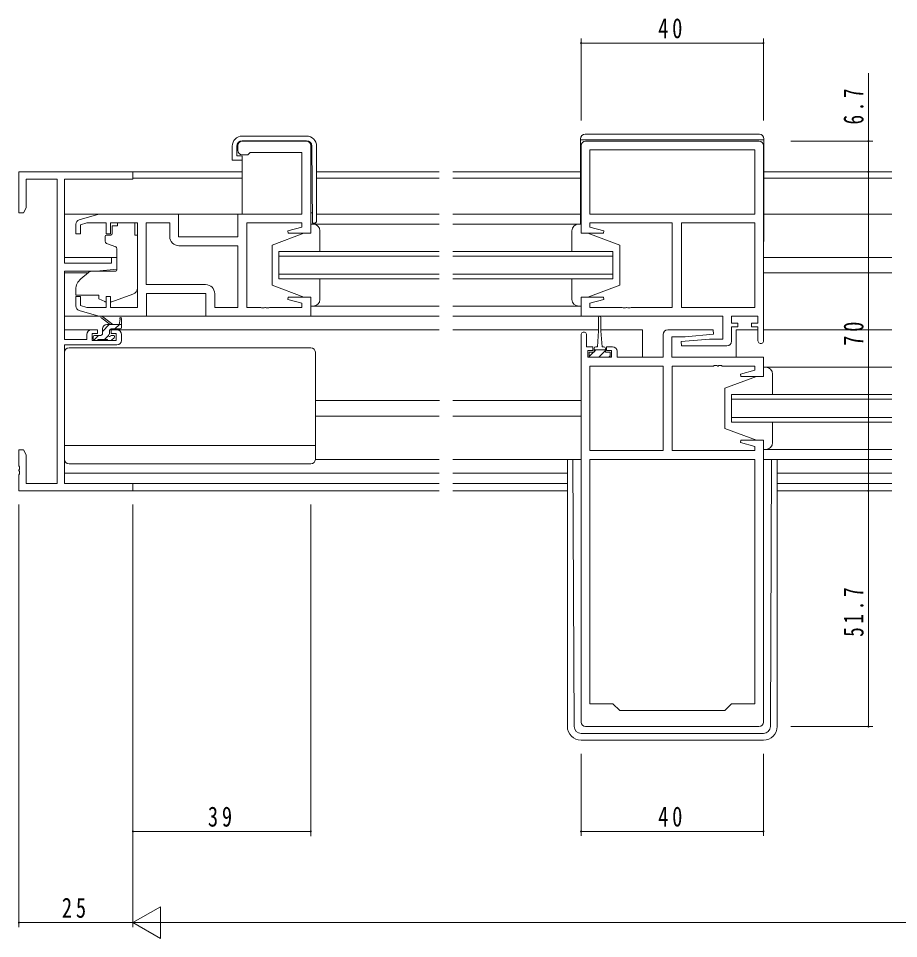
# Model space of a CAD drawing. Units: millimetres, scale not verified. Extents: x -567 to 567, y -403 to 403.
# Drawn here: x -172.8 to 20.1, y -62 to 139.8 of the extents above; entities that cross this region are included whole.
import ezdxf

# ---------------------------------------------------------------- set-up
doc = ezdxf.new("R2010")
doc.units = ezdxf.units.MM
doc.header["$LTSCALE"] = 2
for name, color, linetype, lineweight in [('0-3_YKK_11', 7, 'Continuous', 18), ('0-4_YKK_12', 2, 'Continuous', 18), ('0-5_YKK_13', 4, 'Continuous', 18), ('0-6_YKK_D', 6, 'Continuous', 18)]:
    doc.layers.add(name, color=color, linetype=linetype, lineweight=lineweight)
doc.styles.add('ＭＳ ゴシック', font='')
doc.styles.get('ＭＳ ゴシック').set_extended_font_data('MS Gothic')

msp = doc.modelspace()

# ---------------------------------------------------------------- linework, layer by layer
at = {"layer": '0-3_YKK_11'}
for p, q in [((-124.726, 111.915), (-124.726, 110.915)), ((-109.726, 112.915), (-123.726, 112.915)), ((-108.726, 92.715), (-108.726, 111.915)), ((-49.476, 111.915), (-49.476, 92.715)), ((-10.476, 112.915), (-48.476, 112.915)), ((-9.476, 69.115), (-9.476, 111.915)), ((-122.026, 110.415), (-110.656, 110.415)), ((-110.656, 110.415), (-110.656, 96.915)), ((-11.406, 110.985), (-47.546, 110.985)), ((-11.406, 110.985), (-47.546, 110.985)), ((-47.546, 110.985), (-47.546, 96.915)), ((-11.406, 96.915), (-11.406, 110.985)), ((-147.726, 106.215), (-172.726, 106.215)), ((-172.726, 106.215), (-172.726, 97.215)), ((-147.726, 104.585), (-147.726, 106.215)), ((-171.096, 98.306), (-171.096, 104.585)), ((-171.096, 104.585), (-164.356, 104.585)), ((-164.356, 104.585), (-164.356, 37.845)), ((-162.726, 104.585), (-147.726, 104.585)), ((-162.726, 86.115), (-162.726, 104.585)), ((-155.226, 96.915), (-159.513, 95.629)), ((-137.726, 96.915), (-155.226, 96.915)), ((-137.726, 91.915), (-137.726, 96.915)), ((-124.726, 96.915), (-124.726, 91.915)), ((-110.656, 96.915), (-124.726, 96.915)), ((-47.546, 96.915), (-11.406, 96.915)), ((-153.626, 94.985), (-153.626, 92.615)), ((-152.626, 92.615), (-152.626, 94.985)), ((-152.626, 94.985), (-146.726, 94.985)), ((-146.726, 94.985), (-146.726, 76.445)), ((-139.656, 94.985), (-144.796, 94.985)), ((-144.796, 94.985), (-144.796, 81.445)), ((-144.796, 94.985), (-144.796, 81.445)), ((-139.656, 91.985), (-139.656, 94.985)), ((-122.726, 94.985), (-110.656, 94.985)), ((-122.726, 76.445), (-122.726, 94.985)), ((-110.656, 94.985), (-110.656, 94.068)), ((-47.546, 94.068), (-47.546, 94.985)), ((-47.546, 94.985), (-29.476, 94.985)), ((-29.476, 94.985), (-29.476, 76.445)), ((-11.406, 94.985), (-27.476, 94.985)), ((-27.476, 94.985), (-27.476, 76.445)), ((-27.476, 94.985), (-27.476, 76.445)), ((-11.406, 76.445), (-11.406, 94.985)), ((-160.226, 94.671), (-160.226, 92.615)), ((-159.226, 92.615), (-159.226, 94.567)), ((-110.656, 94.068), (-113.755, 93.237)), ((-44.447, 93.237), (-47.546, 94.068)), ((-44.515, 92.715), (-44.447, 93.237)), ((-160.226, 92.615), (-159.226, 92.615)), ((-153.626, 92.615), (-152.626, 92.615)), ((-124.726, 91.915), (-137.726, 91.915)), ((-49.476, 92.715), (-44.515, 92.715)), ((-124.726, 89.985), (-137.656, 89.985)), ((-124.726, 76.445), (-124.726, 89.985)), ((-151.226, 84.809), (-151.226, 87.415)), ((-152.426, 86.115), (-162.726, 86.115)), ((-155.726, 84.415), (-151.226, 84.809)), ((-162.726, 84.415), (-155.726, 84.415)), ((-162.726, 69.415), (-162.726, 84.415)), ((-144.796, 81.445), (-131.796, 81.445)), ((-160.226, 78.815), (-160.226, 76.759)), ((-159.226, 78.815), (-160.226, 78.815)), ((-159.226, 76.864), (-159.226, 78.815)), ((-153.626, 78.815), (-153.626, 76.445)), ((-152.626, 78.815), (-153.626, 78.815)), ((-152.626, 76.445), (-152.626, 78.815)), ((-144.726, 74.515), (-144.726, 79.515)), ((-144.726, 79.515), (-131.726, 79.515)), ((-131.726, 79.515), (-131.726, 74.515)), ((-113.686, 78.715), (-113.755, 78.193)), ((-108.726, 78.715), (-113.686, 78.715)), ((-108.726, 74.515), (-108.726, 78.715)), ((-49.476, 78.715), (-49.476, 74.515)), ((-44.515, 78.715), (-49.476, 78.715)), ((-44.447, 78.193), (-44.515, 78.715)), ((-157.831, 76.445), (-159.226, 76.864)), ((-113.755, 78.193), (-110.656, 77.362)), ((-110.656, 77.362), (-110.656, 76.445)), ((-47.546, 77.362), (-44.447, 78.193)), ((-47.546, 76.445), (-47.546, 77.362)), ((-159.513, 75.801), (-155.226, 74.515)), ((-153.626, 76.445), (-157.831, 76.445)), ((-146.726, 76.445), (-152.626, 76.445)), ((-110.656, 76.445), (-117.768, 76.445)), ((-39.701, 76.325), (-40.251, 76.325)), ((-27.476, 76.445), (-11.406, 76.445)), ((-155.226, 74.515), (-144.726, 74.515)), ((-131.726, 74.515), (-108.726, 74.515)), ((-49.476, 74.515), (-18.406, 74.515)), ((-18.406, 74.515), (-18.406, 69.515)), ((-16.476, 74.515), (-10.676, 74.515)), ((-15.076, 72.215), (-15.076, 73.015)), ((-12.076, 73.015), (-12.076, 72.215)), ((-20.498, 71.515), (-30.476, 71.515)), ((-20.456, 70.559), (-20.498, 71.515)), ((-16.476, 69.015), (-16.476, 72.215)), ((-16.476, 72.215), (-15.076, 72.215)), ((-12.076, 72.215), (-10.676, 72.215)), ((-10.676, 72.215), (-10.676, 69.115)), ((-151.426, 69.215), (-156.626, 69.215)), ((-150.226, 69.215), (-150.226, 70.515)), ((-49.476, 70.415), (-49.476, -14.485)), ((-48.276, 67.815), (-48.276, 70.415)), ((-31.476, 70.515), (-31.476, 65.515)), ((-29.546, 65.515), (-29.546, 70.015)), ((-29.546, 70.015), (-26.669, 70.015)), ((-21.283, 69.515), (-27.496, 68.972)), ((-27.496, 68.972), (-27.454, 68.015)), ((-26.669, 70.015), (-20.456, 70.559)), ((-18.406, 69.515), (-21.283, 69.515)), ((-162.726, 68.215), (-151.226, 68.215)), ((-162.726, 37.845), (-162.726, 68.215)), ((-46.876, 67.815), (-48.276, 67.815)), ((-47.976, 65.515), (-47.976, 67.015)), ((-47.976, 67.015), (-46.876, 67.015)), ((-46.876, 67.015), (-46.876, 67.815)), ((-41.576, 65.515), (-41.576, 66.815)), ((-27.454, 68.015), (-17.476, 68.015)), ((-42.776, 65.515), (-47.976, 65.515)), ((-31.476, 65.515), (-41.576, 65.515)), ((-9.476, 65.515), (-29.546, 65.515)), ((-9.476, 61.315), (-9.476, 65.515)), ((-31.476, 63.585), (-47.546, 63.585)), ((-47.546, 63.585), (-47.546, 45.045)), ((-31.476, 45.045), (-31.476, 63.585)), ((-31.476, 45.045), (-31.476, 63.585)), ((-29.476, 63.585), (-20.434, 63.585)), ((-29.476, 45.045), (-29.476, 63.585)), ((-18.518, 63.585), (-11.406, 63.585)), ((-11.406, 62.668), (-14.505, 61.837)), ((-11.406, 63.585), (-11.406, 62.668)), ((-14.505, 61.837), (-14.436, 61.315)), ((-14.436, 61.315), (-9.476, 61.315)), ((-14.436, 47.315), (-14.505, 46.793)), ((-14.505, 46.793), (-11.406, 45.962)), ((-9.476, 47.315), (-14.436, 47.315)), ((-9.476, -14.485), (-9.476, 47.315)), ((-172.726, 45.215), (-172.726, 41.673)), ((-171.726, 45.215), (-172.726, 45.215)), ((-171.096, 44.124), (-171.726, 45.215)), ((-47.546, 45.045), (-31.476, 45.045)), ((-11.406, 45.045), (-29.476, 45.045)), ((-11.406, 45.962), (-11.406, 45.045)), ((-171.096, 37.845), (-171.096, 44.124)), ((-11.406, 43.115), (-47.546, 43.115)), ((-47.546, 43.115), (-47.546, -10.485)), ((-11.406, -10.485), (-11.406, 43.115)), ((-11.406, -10.485), (-11.406, 43.115)), ((-172.726, 39.757), (-172.726, 36.215)), ((-164.356, 37.845), (-171.096, 37.845)), ((-147.726, 37.845), (-162.726, 37.845)), ((-147.726, 36.215), (-147.726, 37.845)), ((-172.726, 36.215), (-147.726, 36.215)), ((-17.976, -11.985), (-16.476, -10.485)), ((-16.476, -10.485), (-11.406, -10.485)), ((-48.476, -15.485), (-10.476, -15.485))]:
    msp.add_line(p, q, dxfattribs=at)
for points in [[(-123.726, 109.915), (-122.526, 109.915), (-122.226, 110.215), (-122.026, 110.415)], [(-172.726, 97.215), (-171.726, 97.215), (-171.096, 98.306)], [(-159.226, 94.567), (-157.831, 94.985), (-153.626, 94.985)], [(-113.755, 93.237), (-113.686, 92.715), (-108.726, 92.715)], [(-151.226, 87.415), (-152.426, 87.415), (-152.426, 86.115)], [(-129.796, 79.445), (-129.796, 76.445), (-124.726, 76.445)], [(-117.768, 76.445), (-117.951, 76.325), (-118.501, 76.325), (-118.684, 76.445), (-118.768, 76.445), (-118.951, 76.325), (-119.501, 76.325), (-119.684, 76.445), (-122.726, 76.445)], [(-40.251, 76.325), (-40.434, 76.445), (-47.546, 76.445)], [(-29.476, 76.445), (-38.518, 76.445), (-38.701, 76.325), (-39.251, 76.325), (-39.434, 76.445), (-39.518, 76.445), (-39.701, 76.325)], [(-15.076, 73.015), (-16.476, 73.015), (-16.476, 74.515)], [(-10.676, 74.515), (-10.676, 73.015), (-12.076, 73.015)], [(-156.626, 69.215), (-156.626, 70.715), (-155.526, 70.715), (-155.526, 71.515), (-156.826, 71.515)], [(-151.226, 71.515), (-152.526, 71.515), (-152.526, 70.715), (-151.426, 70.715), (-151.426, 69.215)], [(-157.826, 70.515), (-157.826, 69.415), (-162.726, 69.415)], [(-42.576, 67.815), (-43.876, 67.815), (-43.876, 67.015), (-42.776, 67.015), (-42.776, 65.515)], [(-20.434, 63.585), (-20.251, 63.705), (-19.701, 63.705), (-19.518, 63.585), (-19.434, 63.585), (-19.251, 63.705), (-18.701, 63.705), (-18.518, 63.585)], [(-172.726, 41.673), (-172.606, 41.49), (-172.606, 40.94), (-172.726, 40.757), (-172.726, 40.673), (-172.606, 40.49), (-172.606, 39.94), (-172.726, 39.757)], [(-47.546, -10.485), (-42.476, -10.485), (-40.976, -11.985), (-17.976, -11.985)]]:
    msp.add_lwpolyline(points, dxfattribs=at)
for centre, radius, start, end in [((-123.726, 111.915), 1, 90.00001, 179.99999), ((-109.726, 111.915), 1, 0.00001, 89.99999), ((-48.476, 111.915), 1, 90.00001, 179.99999), ((-10.476, 111.915), 1, 0.00001, 89.99999), ((-123.726, 110.915), 1, 180.00001, 269.99999), ((-159.226, 94.671), 1, 106.69926, 180.00004), ((-137.656, 91.985), 2, 180.00001, 269.99999), ((-131.796, 79.445), 2, 0.00001, 89.99999), ((-159.226, 76.759), 1, 179.99996, 253.30074), ((-156.826, 70.515), 1, 90.00001, 179.99999), ((-151.226, 70.515), 1, 0.00001, 89.99999), ((-48.876, 70.415), 0.6, 359.99999, 180.00001), ((-30.476, 70.515), 1, 90.00001, 179.99999), ((-151.226, 69.215), 1, 270.00001, 359.99999), ((-17.476, 69.015), 1, 270.00001, 359.99999), ((-10.076, 69.115), 0.6, 179.99999, 0.00001), ((-42.576, 66.815), 1, 0.00001, 89.99999), ((-48.476, -14.485), 1, 180.00001, 269.99999), ((-10.476, -14.485), 1, 270.00001, 359.99999)]:
    msp.add_arc(centre, radius, start, end, dxfattribs=at)
at = {"layer": '0-4_YKK_12'}
for p, q in [((-148.026, 106.215), (-123.752, 106.215)), ((-107.452, 106.215), (-80.601, 106.215)), ((-77.601, 106.215), (-49.576, 106.215)), ((-9.376, 106.215), (18.649, 106.215)), ((-123.752, 104.815), (-147.726, 104.815)), ((-80.601, 104.815), (-107.452, 104.815)), ((-49.576, 104.815), (-77.601, 104.815)), ((18.649, 104.815), (-9.376, 104.815)), ((-162.726, 96.915), (-124.226, 96.915)), ((-107.452, 96.915), (-80.601, 96.915)), ((-77.601, 96.915), (-49.576, 96.915)), ((-9.376, 96.915), (18.649, 96.915)), ((-162.726, 87.415), (-151.226, 87.415)), ((-115.726, 88.715), (-115.726, 82.715)), ((-80.601, 88.715), (-115.726, 88.715)), ((-115.726, 87.715), (-80.601, 87.715)), ((-42.476, 88.715), (-77.601, 88.715)), ((-77.601, 87.715), (-42.476, 87.715)), ((-42.476, 82.715), (-42.476, 88.715)), ((-9.476, 87.415), (18.649, 87.415)), ((-162.726, 84.015), (-157.603, 84.015)), ((-80.601, 83.715), (-115.726, 83.715)), ((-42.476, 83.715), (-77.601, 83.715)), ((-9.476, 84.015), (18.649, 84.015)), ((-115.726, 82.715), (-80.601, 82.715)), ((-77.601, 82.715), (-42.476, 82.715)), ((-109.226, 74.515), (-80.601, 74.515)), ((-48.976, 74.515), (-77.601, 74.515)), ((-162.726, 71.515), (-156.826, 71.515)), ((-151.226, 71.515), (-80.601, 71.515)), ((-77.601, 71.515), (-45.626, 71.515)), ((-45.126, 71.515), (-35.976, 71.515)), ((-35.976, 71.515), (-35.976, 65.515)), ((-15.476, 71.515), (-15.476, 65.515)), ((-15.476, 71.515), (-10.676, 71.515)), ((-9.476, 71.515), (18.649, 71.515)), ((-16.476, 57.315), (-16.476, 51.315)), ((18.649, 57.315), (-16.476, 57.315)), ((-107.726, 56.015), (-80.504, 56.015)), ((-77.601, 56.015), (-49.476, 56.015)), ((-16.476, 56.315), (18.649, 56.315)), ((-107.726, 52.615), (-80.601, 52.615)), ((-77.601, 52.615), (-49.476, 52.615)), ((18.649, 52.315), (-16.476, 52.315)), ((-16.476, 51.315), (18.649, 51.315)), ((-9.476, 43.115), (18.649, 43.115)), ((-162.726, 40.115), (-80.601, 40.115)), ((-77.601, 40.115), (-52.476, 40.115)), ((-6.476, 40.115), (18.649, 40.115)), ((-80.601, 37.845), (-162.426, 37.845)), ((-52.476, 37.845), (-77.601, 37.845)), ((18.649, 37.845), (-6.476, 37.845)), ((-148.026, 36.215), (-80.601, 36.215)), ((-77.601, 36.215), (-52.476, 36.215)), ((-6.476, 36.215), (18.649, 36.215))]:
    msp.add_line(p, q, dxfattribs=at)
at = {"layer": '0-5_YKK_13'}
for p, q in [((-109.652, 114.015), (-123.752, 114.015)), ((-49.576, 113.415), (-49.576, 94.715)), ((-9.376, 113.215), (-49.576, 113.215)), ((-48.576, 114.415), (-10.376, 114.415)), ((-9.376, 113.415), (-9.376, 90.92)), ((-125.952, 111.815), (-125.952, 108.715)), ((-124.952, 109.715), (-124.952, 111.815)), ((-123.752, 113.015), (-109.7, 113.015)), ((-108.5, 111.826), (-108.352, 94.916)), ((-107.452, 95.415), (-107.452, 111.815)), ((-123.752, 109.715), (-124.952, 109.715)), ((-123.752, 109.715), (-123.752, 96.915)), ((-108.726, 97.215), (-108.372, 97.215)), ((-151.126, 94.985), (-147.326, 94.985)), ((-151.126, 94.985), (-151.126, 94.315)), ((-147.326, 94.985), (-147.326, 94.315)), ((-108.352, 94.916), (-107.952, 94.915)), ((-152.296, 93.315), (-152.296, 94.315)), ((-151.126, 94.315), (-152.296, 94.315)), ((-152.296, 93.315), (-152.296, 92.615)), ((-147.326, 93.315), (-147.326, 94.315)), ((-147.326, 92.315), (-147.326, 93.315)), ((-108.726, 94.716), (-80.601, 94.715)), ((-108.726, 94.715), (-108.726, 92.715)), ((-108.726, 94.715), (-108.726, 92.715)), ((-108.226, 94.715), (-108.726, 94.715)), ((-108.226, 94.715), (-108.726, 94.715)), ((-106.726, 89.115), (-106.726, 93.215)), ((-106.726, 88.715), (-106.726, 93.215)), ((-77.601, 94.714), (-49.476, 94.714)), ((-51.476, 88.715), (-51.476, 93.215)), ((-49.976, 94.715), (-49.476, 94.715)), ((-49.476, 94.715), (-49.476, 92.715)), ((-153.826, 92.015), (-153.826, 90.965)), ((-152.596, 92.315), (-153.526, 92.315)), ((-147.326, 92.315), (-146.726, 92.315)), ((-146.726, 80.76), (-146.726, 92.315)), ((-110.226, 92.715), (-117.226, 90.115)), ((-110.226, 92.715), (-117.226, 90.115)), ((-108.726, 92.715), (-110.226, 92.715)), ((-108.726, 92.715), (-110.226, 92.715)), ((-9.376, 90.92), (-9.476, 90.92)), ((-153.497, 90.495), (-151.497, 89.767)), ((-151.226, 89.319), (-151.226, 84.712)), ((-117.226, 90.115), (-117.226, 81.315)), ((-117.226, 90.115), (-117.226, 81.315)), ((-40.976, 90.115), (-40.976, 81.315)), ((-157.463, 84.132), (-159.154, 82.713)), ((-151.443, 84.413), (-156.829, 84.366)), ((-110.226, 78.715), (-117.226, 81.315)), ((-110.226, 78.715), (-117.226, 81.315)), ((-106.726, 78.215), (-106.726, 82.715)), ((-106.726, 78.215), (-106.726, 82.315)), ((-51.476, 78.215), (-51.476, 82.715)), ((-47.976, 78.715), (-40.976, 81.315)), ((-160.226, 80.415), (-160.226, 79.115)), ((-160.226, 79.115), (-155.226, 79.115)), ((-155.226, 79.115), (-155.226, 78.815)), ((-155.226, 78.815), (-155.226, 78.318)), ((-152.354, 77.675), (-147.717, 79.349)), ((-110.226, 78.715), (-108.726, 78.715)), ((-110.226, 78.715), (-108.726, 78.715)), ((-108.726, 78.715), (-108.726, 76.715)), ((-108.726, 78.715), (-108.726, 76.715)), ((-49.476, 78.715), (-49.476, 76.715)), ((-47.976, 78.715), (-49.476, 78.715)), ((-153.92, 77.709), (-155.226, 78.318)), ((-108.726, 76.714), (-80.601, 76.716)), ((-108.726, 76.715), (-108.226, 76.715)), ((-108.726, 76.715), (-108.226, 76.715)), ((-49.476, 76.715), (-77.601, 76.715)), ((-49.476, 76.715), (-49.976, 76.715)), ((-155.153, 74.515), (-162.726, 74.515)), ((-152.726, 72.715), (-154.545, 74.116)), ((-152.904, 72.715), (-154.426, 71.193)), ((-152.126, 72.715), (-154.344, 74.398)), ((-153.426, 72.715), (-150.226, 72.715)), ((-150.659, 72.715), (-151.659, 71.715)), ((-150.526, 73.841), (-150.725, 72.715)), ((-150.226, 72.015), (-150.226, 74.015)), ((-145.226, 74.515), (-131.226, 74.515)), ((-45.626, 74.265), (-45.626, 71.315)), ((-45.126, 71.315), (-45.126, 74.265)), ((-154.426, 70.615), (-154.426, 71.715)), ((-152.826, 70.776), (-152.826, 71.415)), ((-152.526, 71.715), (-150.526, 71.715)), ((-45.626, 71.315), (-45.876, 67.815)), ((-45.126, 71.315), (-44.876, 67.815)), ((-156.426, 70.015), (-156.426, 69.515)), ((-155.304, 70.315), (-156.327, 69.292)), ((-154.726, 70.315), (-156.126, 70.315)), ((-156.126, 69.215), (-155.626, 69.215)), ((-155.426, 69.415), (-153.326, 69.415)), ((-153.075, 70.299), (-153.959, 69.415)), ((-153.126, 69.215), (-152.526, 69.215)), ((-152.026, 70.315), (-152.365, 70.315)), ((-152.314, 69.303), (-151.814, 69.803)), ((-162.726, 43.115), (-162.726, 66.615)), ((-161.726, 67.615), (-108.726, 67.615)), ((-107.726, 43.115), (-107.726, 66.615)), ((-46.751, 66.615), (-47.676, 65.69)), ((-46.626, 66.615), (-46.626, 67.415)), ((-44.126, 67.115), (-46.626, 67.115)), ((-46.251, 67.115), (-46.626, 66.74)), ((-46.226, 67.815), (-45.876, 67.815)), ((-44.126, 66.995), (-45.376, 65.745)), ((-44.876, 67.815), (-44.526, 67.815)), ((-44.126, 67.415), (-44.126, 66.615)), ((-45.376, 65.745), (-45.606, 65.515)), ((-43.076, 65.8), (-43.361, 65.515)), ((-9.476, 63.316), (18.649, 63.315)), ((-9.476, 63.315), (-9.476, 61.315)), ((-9.476, 63.315), (-9.476, 61.315)), ((-8.976, 63.315), (-9.476, 63.315)), ((-8.976, 63.315), (-9.476, 63.315)), ((-10.976, 61.315), (-17.976, 58.715)), ((-10.976, 61.315), (-17.976, 58.715)), ((-9.476, 61.315), (-10.976, 61.315)), ((-9.476, 61.315), (-10.976, 61.315)), ((-7.476, 57.715), (-7.476, 61.815)), ((-7.476, 57.315), (-7.476, 61.815)), ((-17.976, 58.715), (-17.976, 49.915)), ((-17.976, 58.715), (-17.976, 49.915)), ((-7.476, 46.815), (-7.476, 51.315)), ((-7.476, 46.815), (-7.476, 50.915)), ((-10.976, 47.315), (-17.976, 49.915)), ((-10.976, 47.315), (-17.976, 49.915)), ((-162.726, 46.155), (-107.726, 46.155)), ((-9.476, 45.315), (-8.976, 45.315)), ((-9.476, 45.315), (-8.976, 45.315)), ((-9.476, 45.314), (18.649, 45.315)), ((-107.726, 43.115), (-80.601, 43.115)), ((-77.601, 43.115), (-49.476, 43.115)), ((-52.476, 43.115), (-52.476, -15.482)), ((-50.983, -15.49), (-51.267, 43.115)), ((-7.969, -15.49), (-7.685, 43.115)), ((-6.476, 43.115), (-6.476, -15.482)), ((-161.726, 42.115), (-108.726, 42.115)), ((-49.483, -16.982), (-9.469, -16.982)), ((-49.476, -18.482), (-9.476, -18.482))]:
    msp.add_line(p, q, dxfattribs=at)
for points in [[(-125.952, 108.715), (-125.452, 108.715), (-123.752, 108.715)], [(-49.476, 92.715), (-47.976, 92.715), (-40.976, 90.115)], [(-46.626, 66.615), (-47.676, 66.615), (-47.676, 65.515), (-43.076, 65.515), (-43.076, 66.615), (-44.126, 66.615)], [(-10.976, 47.315), (-9.476, 47.315), (-9.476, 45.315)], [(-10.976, 47.315), (-9.476, 47.315), (-9.476, 45.315)]]:
    msp.add_lwpolyline(points, dxfattribs=at)
for centre, radius, start, end in [((-123.752, 111.815), 2.2, 90, 180), ((-109.652, 111.815), 2.2, 0, 90), ((-48.576, 113.415), 1, 90, 180), ((-10.376, 113.415), 1, 0, 90), ((-123.752, 111.815), 1.2, 90, 180), ((-109.7, 111.815), 1.2, 0.5, 90), ((-107.952, 95.415), 0.5, 270, 0), ((-108.226, 93.215), 1.5, 0, 90), ((-108.226, 93.215), 1.5, 0, 90), ((-49.976, 93.215), 1.5, 90, 180), ((-153.526, 92.015), 0.3, 90, 180), ((-153.326, 90.965), 0.5, 180, 250), ((-152.596, 92.615), 0.3, 270, 0), ((-151.726, 89.319), 0.5, 0, 70), ((-156.82, 83.366), 1, 90.5, 130), ((-151.526, 84.712), 0.3, 270.5, 0), ((-157.226, 80.415), 3, 130, 180), ((-148.226, 80.76), 1.5, 289.85326, 0), ((-153.497, 78.615), 1, 245, 262.59308), ((-152.694, 78.615), 1, 273.88684, 289.85326), ((-108.226, 78.215), 1.5, 270, 0), ((-108.226, 78.215), 1.5, 270, 0), ((-49.976, 78.215), 1.5, 180, 270), ((-154.526, 74.315), 0.2, 24.41711, 264.41711), ((-153.426, 71.715), 1, 90, 180), ((-150.426, 74.015), 0.2, 360, 240), ((-45.376, 74.265), 0.25, 0, 180), ((-153.126, 70.776), 0.3, 303.05573, 360), ((-152.526, 71.415), 0.3, 90, 180), ((-150.526, 72.015), 0.3, 270, 360), ((-156.126, 70.015), 0.3, 90, 180), ((-156.126, 69.515), 0.3, 180, 270), ((-155.626, 69.415), 0.2, 270, 360), ((-154.726, 70.615), 0.3, 270, 360), ((-153.126, 69.415), 0.2, 180, 270), ((-152.826, 70.315), 0.25, 123.05573, 326.94427), ((-152.365, 70.015), 0.3, 90, 146.94427), ((-152.526, 69.515), 0.3, 270, 315), ((-152.026, 70.015), 0.3, 315, 90), ((-161.726, 66.615), 1, 90, 180), ((-108.726, 66.615), 1, 0, 90), ((-46.226, 67.415), 0.4, 90, 180), ((-44.526, 67.415), 0.4, 0, 90), ((-8.976, 61.815), 1.5, 0, 90), ((-8.976, 61.815), 1.5, 0, 90), ((-8.976, 46.815), 1.5, 270, 0), ((-8.976, 46.815), 1.5, 270, 0), ((-161.726, 43.115), 1, 180, 270), ((-108.726, 43.115), 1, 270, 0), ((-49.476, -15.482), 3, 180, 270), ((-49.483, -15.482), 1.5, 180.27724, 270), ((-9.476, -15.482), 3, 270, 0), ((-9.469, -15.482), 1.5, 270, 359.72276)]:
    msp.add_arc(centre, radius, start, end, dxfattribs=at)
at = {"layer": '0-6_YKK_D'}
for p, q in [((-49.476, 117.415), (-49.476, 135.415)), ((-9.476, 117.415), (-9.476, 135.415)), ((-49.476, 134.415), (-9.476, 134.415)), ((13.524, 112.915), (13.524, 127.815)), ((-3.476, 112.915), (14.524, 112.915)), ((13.524, 106.215), (13.524, 112.915)), ((-3.476, 106.215), (14.524, 106.215)), ((-3.476, 106.215), (14.524, 106.215)), ((13.524, 106.215), (13.524, 36.215)), ((-3.476, 36.215), (14.524, 36.215)), ((-3.476, 36.215), (14.524, 36.215)), ((13.524, 36.215), (13.524, -15.485)), ((-172.726, 33.215), (-172.726, -59.485)), ((-147.726, 33.215), (-147.726, -59.485)), ((-147.726, 33.215), (-147.726, -59.485)), ((-147.726, 33.215), (-147.726, -39.485)), ((-108.726, 33.215), (-108.726, -39.485)), ((-3.476, -15.485), (14.524, -15.485)), ((-49.476, -21.482), (-49.476, -39.482)), ((-9.476, -21.482), (-9.476, -39.482)), ((-147.726, -38.485), (-108.726, -38.485)), ((-49.476, -38.482), (-9.476, -38.482)), ((-147.726, -58.485), (-141.664, -54.985)), ((-141.664, -61.985), (-141.664, -54.985)), ((-147.726, -58.485), (-172.726, -58.485)), ((-147.726, -58.485), (-141.664, -61.985)), ((-147.726, -58.485), (-135.602, -58.485)), ((-140.726, -58.485), (345.274, -58.485))]:
    msp.add_line(p, q, dxfattribs=at)
for centre, start, end in [((-49.476, 134.415), 0, 180), ((-49.476, 134.415), 180, 0), ((-9.476, 134.415), 0, 180), ((-9.476, 134.415), 180, 0), ((13.524, 112.915), 90, 270), ((13.524, 112.915), 270, 90), ((13.524, 106.215), 90, 270), ((13.524, 106.215), 90, 270), ((13.524, 106.215), 270, 90), ((13.524, 106.215), 270, 90), ((13.524, 36.215), 90, 270), ((13.524, 36.215), 90, 270), ((13.524, 36.215), 270, 90), ((13.524, 36.215), 270, 90), ((13.524, -15.485), 90, 270), ((13.524, -15.485), 270, 90), ((-147.726, -38.485), 0, 180), ((-147.726, -38.485), 180, 0), ((-108.726, -38.485), 0, 180), ((-108.726, -38.485), 180, 0), ((-49.476, -38.482), 0, 180), ((-49.476, -38.482), 180, 0), ((-9.476, -38.482), 0, 180), ((-9.476, -38.482), 180, 0), ((-172.726, -58.485), 0, 180), ((-172.726, -58.485), 180, 0)]:
    msp.add_arc(centre, 0.106, start, end, dxfattribs=at)

# ---------------------------------------------------------------- texts
at = {"layer": '0-6_YKK_D', "color": 7, "char_height": 4.399, "attachment_point": 7, "style": 'ＭＳ ゴシック'}
for s, insert in [('\\T1.37;\\W0.75;40', (-32.57, 135.415)), ('\\T1.37;\\W0.75;39', (-131.296, -37.485)), ('\\T1.37;\\W0.75;40', (-32.57, -37.482)), ('\\T1.37;\\W0.75;25', (-163.308, -57.485))]:
    msp.add_mtext(s, dxfattribs=dict(at, insert=insert))
at = {"layer": '0-6_YKK_D', "color": 7, "char_height": 4.399, "attachment_point": 7, "rotation": 90, "style": 'ＭＳ ゴシック'}
for s, insert in [('\\T1.38;\\W0.7;6.7', (12.524, 116.573)), ('\\T1.37;\\W0.75;70', (12.524, 68.023)), ('\\T1.39;\\W0.7;51.7', (12.524, 4.201))]:
    msp.add_mtext(s, dxfattribs=dict(at, insert=insert))

doc.saveas('drawing.dxf')
